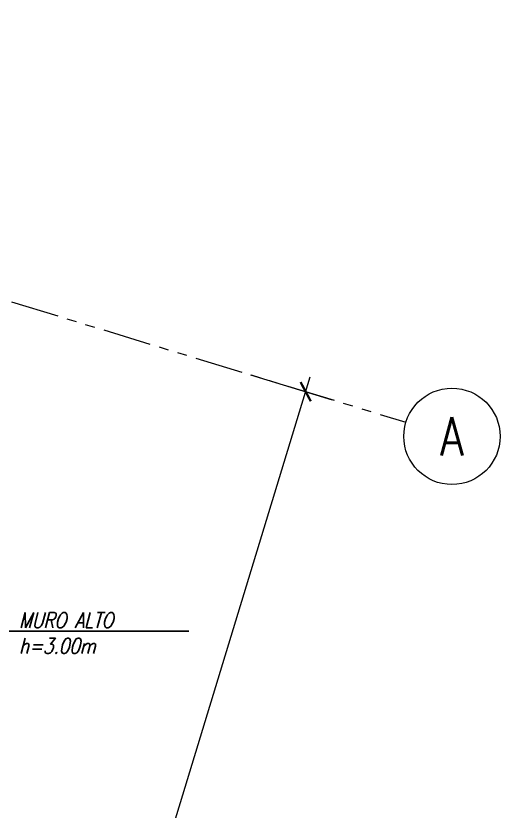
# Model space of a CAD drawing. Header units: millimetres. Extents: x 2471 to 2909, y 1327 to 1568.
# Drawn here: x 2673.8 to 2680.09, y 1499.28 to 1509.59 of the extents above; entities that cross this region are included whole.
import ezdxf
from ezdxf import colors
from ezdxf.entities.mleader import LeaderData, LeaderLine
from ezdxf.enums import TextEntityAlignment as Align
from ezdxf.math import Vec2, Vec3

# ---------------------------------------------------------------- set-up
doc = ezdxf.new("R2010")
doc.units = ezdxf.units.MM
doc.linetypes.add('PHANTOM', pattern=[2.5, 1.25, -0.25, 0.25, -0.25, 0.25, -0.25])
doc.layers.get('0').update_dxf_attribs({"color": 251, "lineweight": 9})
doc.layers.get('DEFPOINTS').update_dxf_attribs({"color": 251, "lineweight": 9})
for name, color, linetype, lineweight in [('A-EJES', 251, 'PHANTOM', 13), ('A_50_TextoIndicaciones', 251, 'Continuous', 13), ('COTAS-EXTER', 251, 'Continuous', 13)]:
    doc.layers.add(name, color=color, linetype=linetype, lineweight=lineweight)
doc.styles.add('ROMANS', font='romans.shx', dxfattribs={"width": 0.8})
doc.styles.get("Standard").update_dxf_attribs({"font": 'arial.ttf'})
doc.styles.add('TXT_COTAS', font='romans.shx', dxfattribs={"width": 0.8})
doc.dimstyles.new('DLP-COTA 200', dxfattribs={"dimtxt": 0.3, "dimasz": 0.2, "dimexe": 0.36, "dimexo": 0.12, "dimgap": 0.12, "dimtad": 1, "dimzin": 0, "dimdsep": 46, "dimtxsty": 'TXT_COTAS', "dimblk": 'ARCHTICK', "dimcen": 0.18, "dimdle": 0.2, "dimclrd": 256, "dimclre": 256, "dimclrt": 2, "dimadec": 0, "dimazin": 0, "dimtfac": 1, "dimtix": 1, "dimtofl": 0, "dimtmove": 2, "dimatfit": 3, "dimfxl": 0.36, "dimtolj": 1, "dimtzin": 0, "dimlwd": 9, "dimlwe": 9, "dimarcsym": 0})

# ---------------------------------------------------------------- blocks, each defined once
blk = doc.blocks.new('_ArchTick')
at = {"color": 0, "linetype": 'ByBlock', "const_width": 0.15}
blk.add_lwpolyline([(-0.5, -0.5), (0.5, 0.5)], dxfattribs=at)
blk = doc.blocks.new('*D881')
at = {"layer": 'COTAS-EXTER', "lineweight": 9, "transparency": 16777216}
for p, q in [((87.015, 78.731), (101.744, 126.983)), ((100.97, 127.01), (102.029, 126.687)), ((86.358, 79.141), (87.417, 78.817))]:
    blk.add_line(p, q, dxfattribs=at)
at = {"layer": 'DEFPOINTS', "color": 0, "transparency": 16777216}
for p in [(100.855, 127.045), (101.685, 126.792), (86.243, 79.176)]:
    blk.add_point(p, dxfattribs=at)
at = {"layer": 'COTAS-EXTER', "lineweight": 9, "transparency": 16777216, "xscale": 0.2, "yscale": 0.2, "zscale": 0.2}
for p, rotation in [((101.685, 126.792), 73.02519883909794), ((87.073, 78.922), 253.025198839098)]:
    blk.add_blockref('_ArchTick', p, dxfattribs=dict(at, rotation=rotation))
at = {"layer": 'COTAS-EXTER', "color": 2, "transparency": 16777216, "insert": (94.121, 102.936), "char_height": 0.3, "attachment_point": 5, "rotation": 73.0252, "style": 'TXT_COTAS'}
blk.add_mtext('\\A1;50.05', dxfattribs=at)
blk = doc.blocks.new('A$C64a6e5d1')
at = {"layer": 'A-EJES', "ltscale": 0.5}
blk.add_line((76.349, 134.525), (102.986, 126.395), dxfattribs=at)
at = {"layer": 'A-EJES', "linetype": 'Continuous'}
blk.add_circle((103.584, 126.212), 0.625, dxfattribs=at)
at = {"layer": 'A-EJES', "color": 1, "linetype": 'Continuous', "style": 'ROMANS', "width": 0.8}
blk.add_text('A', height=0.5, dxfattribs=at).set_placement((103.584, 126.212), align=Align.MIDDLE_CENTER)
at = {"layer": 'COTAS-EXTER'}
dim = blk.add_aligned_dim(p1=(86.243, 79.176), p2=(100.855, 127.045), distance=-0.868, dimstyle='DLP-COTA 200', dxfattribs=at)
dim.commit()
dim.dimension.update_dxf_attribs({"geometry": '*D881', "text_midpoint": (94.121, 102.936)})

msp = doc.modelspace()

# ---------------------------------------------------------------- block references
at = {"color": 1}
msp.add_blockref('A$C64a6e5d1', (2575.879, 1377.927), dxfattribs=at)

# ---------------------------------------------------------------- leaders
at = {"layer": 'A_50_TextoIndicaciones', "linetype": 'Continuous'}
ml = msp.add_multileader_mtext('Standard', dxfattribs=at)
ml.set_content('{\\Fromans|c0;\\Q15;\\W0.8;MURO ALTO  h=3.00m}', color=256)
ml.set_leader_properties(color=7)
ml.build(insert=Vec2(0, 0))
ml.multileader.update_dxf_attribs({"text_left_attachment_type": 6, "text_right_attachment_type": 6, "arrow_head_size": 0.2})
ctx = ml.context
ctx.base_point, ctx.char_height, ctx.arrow_head_size, ctx.landing_gap_size, ctx.plane_origin = Vec3(2673.744, 1501.614, 0), 0.2, 0.2, 0.1, Vec3(2675.735, 1501.41, 0)
ctx.left_attachment, ctx.right_attachment = 6, 6
notes = []
notes.append((ctx, [(1, (1, 1, 0), (2673.549, 1501.614, 0), (1, 0), 0.195, [(0, [(2672.969, 1502.13, 0)], 0, [])])]))
ctx.mtext.insert, ctx.mtext.width, ctx.mtext.flow_direction = Vec3(2673.844, 1501.854, 0), 2.18381, 5
ml = msp.add_multileader_mtext('Standard', dxfattribs=at)
ml.set_content('{\\Fromans|c0;\\Q15;\\W0.8;MURO ALTO  h=3.00m}', color=256)
ml.set_leader_properties(color=7)
ml.build(insert=Vec2(0, 0))
ml.multileader.update_dxf_attribs({"text_left_attachment_type": 6, "text_right_attachment_type": 6, "arrow_head_size": 0.2})
ctx = ml.context
ctx.base_point, ctx.char_height, ctx.arrow_head_size, ctx.landing_gap_size, ctx.plane_origin = Vec3(2673.744, 1501.614, 0), 0.2, 0.2, 0.1, Vec3(2675.735, 1501.41, 0)
ctx.left_attachment, ctx.right_attachment = 6, 6
notes.append((ctx, [(1, (1, 1, 0), (2673.549, 1501.614, 0), (1, 0), 0.195, [(0, [(2672.969, 1502.13, 0)], 0, [])])]))
ctx.mtext.insert, ctx.mtext.width, ctx.mtext.flow_direction = Vec3(2673.844, 1501.854, 0), 2.18381, 5
for ctx, leaders in notes:
    for number, flags, end, landing, length, lines in leaders:
        leader = LeaderData()
        leader.index, (leader.has_last_leader_line, leader.has_dogleg_vector, leader.attachment_direction) = number, flags
        leader.last_leader_point, leader.dogleg_vector, leader.dogleg_length = Vec3(end), Vec3(landing), length
        for number, points, colour, breaks in lines:
            line = LeaderLine()
            line.index, line.vertices, line.color, line.breaks = number, Vec3.list(points), colors.encode_raw_color(colour), breaks
            leader.lines.append(line)
        ctx.leaders.append(leader)

doc.saveas('drawing.dxf')
